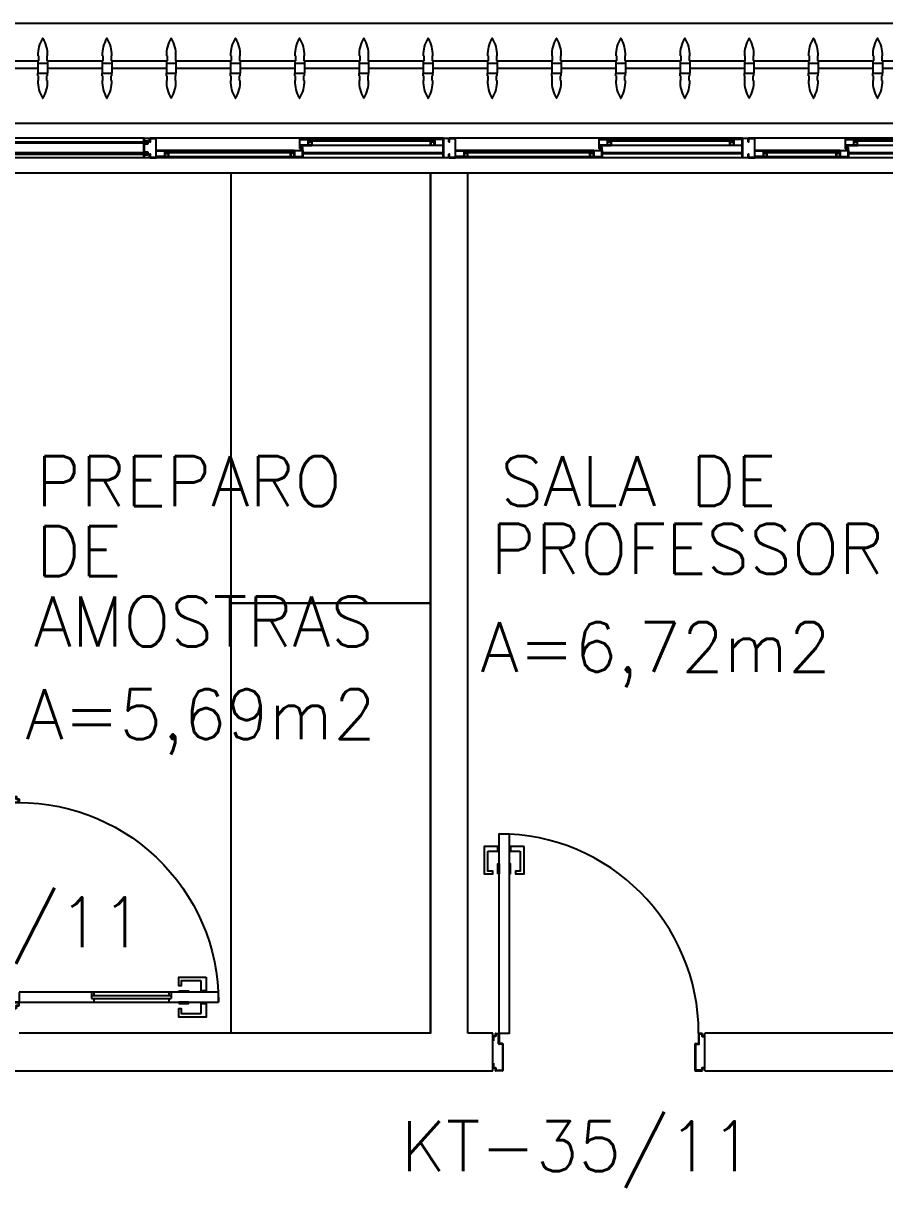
# Model space of a CAD drawing. Header units: millimetres. Extents: x 2128 to 2646, y 1972 to 2207.
# Drawn here: x 2410.128 to 2413.583, y 2138.896 to 2143.565 of the extents above; entities that cross this region are included whole.
import ezdxf

# ---------------------------------------------------------------- set-up
doc = ezdxf.new("R2010")
doc.units = ezdxf.units.MM
for name, color, linetype in [('AR-ALV', 2, 'Continuous'), ('AR-BANCADAS', 1, 'Continuous'), ('AR-BRISES', 1, 'Continuous'), ('AR-ESQ', 1, 'Continuous'), ('AR-PEITORIL', 1, 'Continuous'), ('AR-PORTA', 1, 'Continuous'), ('BC- VISTA', 1, 'Continuous'), ('BR-PAINEL', 1, 'Continuous'), ('BR-SUPORTE', 1, 'Continuous'), ('DT-ESQ-BAGUETE-C', 1, 'Continuous'), ('DT-ESQ-BAGUETE-V', 1, 'Continuous'), ('DT-ESQ-CHAPA DOBRADA-V', 1, 'Continuous'), ('DT-ESQ-MARCO-V', 1, 'Continuous'), ('DT-ESQ-PERFIL CADEIRA-C', 2, 'Continuous'), ('DT-ESQ-PERFIL CADEIRA-V', 2, 'Continuous'), ('DT-ESQ-PERFIL U SIMPLES-C', 2, 'Continuous'), ('DT-ESQ-PERFIL U-C', 2, 'Continuous'), ('DT-ESQ-PERFIL U-V', 1, 'Continuous'), ('DT-ESQ-VIDRO-C', 2, 'Continuous'), ('DT-ESQ-VIDRO-V', 71, 'Continuous'), ('DT-TXTMOD', 1, 'Continuous'), ('ENDEREÇO', 2, 'Continuous'), ('ibio', 2, 'Continuous'), ('maçaneta', 1, 'Continuous'), ('mov', 1, 'Continuous'), ('PM-PERFIL U-C', 2, 'Continuous'), ('PM-VIDRO', 2, 'Continuous'), ('pm1', 2, 'Continuous'), ('pm2', 2, 'Continuous'), ('TEXTO', 2, 'Continuous'), ('Área', 2, 'Continuous')]:
    doc.layers.add(name, color=color, linetype=linetype)
doc.styles.add('S10', font='simplex.shx', dxfattribs={"height": 0.1})
doc.styles.add('UNB-100', font='simplex.shx', dxfattribs={"height": 0.2})
doc.styles.add('UNB1-100', font='simplex.shx', dxfattribs={"height": 0.2})

# ---------------------------------------------------------------- blocks, each defined once
blk = doc.blocks.new('EF35-P')
at = {"layer": 'DT-ESQ-BAGUETE-C', "ltscale": 0.1}
for points in [[(0.4225, -0.08), (0.409, -0.08), (0.409, -0.0785), (0.422, -0.0785, 0.414214), (0.4225, -0.078), (0.4225, -0.067, 0.414214), (0.422, -0.0665), (0.409, -0.0665), (0.409, -0.065), (0.4225, -0.065, -0.414214), (0.424, -0.0665), (0.424, -0.0785, -0.414214)], [(0.7015, -0.08), (0.715, -0.08), (0.715, -0.0785), (0.702, -0.0785, -0.414214), (0.7015, -0.078), (0.7015, -0.067, -0.414214), (0.702, -0.0665), (0.715, -0.0665), (0.715, -0.065), (0.7015, -0.065, 0.414214), (0.7, -0.0665), (0.7, -0.0785, 0.414214)], [(1.41, -0.08), (1.3965, -0.08), (1.3965, -0.0785), (1.4095, -0.0785, 0.414214), (1.41, -0.078), (1.41, -0.067, 0.414214), (1.4095, -0.0665), (1.3965, -0.0665), (1.3965, -0.065), (1.41, -0.065, -0.414214), (1.4115, -0.0665), (1.4115, -0.0785, -0.414214)], [(1.9015, -0.08), (1.915, -0.08), (1.915, -0.0785), (1.902, -0.0785, -0.414214), (1.9015, -0.078), (1.9015, -0.067, -0.414214), (1.902, -0.0665), (1.915, -0.0665), (1.915, -0.065), (1.9015, -0.065, 0.414214), (1.9, -0.0665), (1.9, -0.0785, 0.414214)], [(2.61, -0.08), (2.5965, -0.08), (2.5965, -0.0785), (2.6095, -0.0785, 0.414214), (2.61, -0.078), (2.61, -0.067, 0.414214), (2.6095, -0.0665), (2.5965, -0.0665), (2.5965, -0.065), (2.61, -0.065, -0.414214), (2.6115, -0.0665), (2.6115, -0.0785, -0.414214)], [(3.1015, -0.08), (3.115, -0.08), (3.115, -0.0785), (3.102, -0.0785, -0.414214), (3.1015, -0.078), (3.1015, -0.067, -0.414214), (3.102, -0.0665), (3.115, -0.0665), (3.115, -0.065), (3.1015, -0.065, 0.414214), (3.1, -0.0665), (3.1, -0.0785, 0.414214)], [(0.339, -0.125), (0.3525, -0.125), (0.3525, -0.1235), (0.3395, -0.1235, -0.414214), (0.339, -0.123), (0.339, -0.112, -0.414214), (0.3395, -0.1115), (0.3525, -0.1115), (0.3525, -0.11), (0.339, -0.11, 0.414214), (0.3375, -0.1115), (0.3375, -0.1235, 0.414214)], [(0.8485, -0.125), (0.835, -0.125), (0.835, -0.1235), (0.848, -0.1235, 0.414214), (0.8485, -0.123), (0.8485, -0.112, 0.414214), (0.848, -0.1115), (0.835, -0.1115), (0.835, -0.11), (0.8485, -0.11, -0.414214), (0.85, -0.1115), (0.85, -0.1235, -0.414214)], [(1.3265, -0.125), (1.34, -0.125), (1.34, -0.1235), (1.327, -0.1235, -0.414214), (1.3265, -0.123), (1.3265, -0.112, -0.414214), (1.327, -0.1115), (1.34, -0.1115), (1.34, -0.11), (1.3265, -0.11, 0.414214), (1.325, -0.1115), (1.325, -0.1235, 0.414214)], [(2.0485, -0.125), (2.035, -0.125), (2.035, -0.1235), (2.048, -0.1235, 0.414214), (2.0485, -0.123), (2.0485, -0.112, 0.414214), (2.048, -0.1115), (2.035, -0.1115), (2.035, -0.11), (2.0485, -0.11, -0.414214), (2.05, -0.1115), (2.05, -0.1235, -0.414214)], [(2.5265, -0.125), (2.54, -0.125), (2.54, -0.1235), (2.527, -0.1235, -0.414214), (2.5265, -0.123), (2.5265, -0.112, -0.414214), (2.527, -0.1115), (2.54, -0.1115), (2.54, -0.11), (2.5265, -0.11, 0.414214), (2.525, -0.1115), (2.525, -0.1235, 0.414214)]]:
    blk.add_lwpolyline(points, format="xyb", close=True, dxfattribs=at)
at = {"layer": 'DT-ESQ-BAGUETE-V', "ltscale": 0.1}
for p, q in [((0.4225, -0.065), (0.7015, -0.065)), ((1.41, -0.065), (1.9015, -0.065)), ((2.61, -0.065), (3.1015, -0.065)), ((0.0735, -0.11), (0.339, -0.11)), ((0.8485, -0.11), (1.3265, -0.11)), ((2.0485, -0.11), (2.5265, -0.11))]:
    blk.add_line(p, q, dxfattribs=at)
at = {"layer": 'DT-ESQ-CHAPA DOBRADA-V', "ltscale": 0.1}
for p, q in [((0.025, -0.077), (0.374, -0.077)), ((0.025, -0.08), (0.374, -0.08)), ((0.8, -0.077), (1.3615, -0.077)), ((0.8, -0.08), (1.3615, -0.08)), ((2, -0.077), (2.5615, -0.077)), ((2, -0.08), (2.5615, -0.08))]:
    blk.add_line(p, q, dxfattribs=at)
at = {"layer": 'DT-ESQ-MARCO-V', "ltscale": 0.1}
for p, q in [((3.1985, -0.06), (3.7515, -0.06)), ((3.1985, -0.14), (3.7515, -0.14))]:
    blk.add_line(p, q, dxfattribs=at)
at = {"layer": 'DT-ESQ-PERFIL CADEIRA-C', "ltscale": 0.1}
for p, q in [((0.376, -0.0885), (0.4225, -0.0885)), ((0.75, -0.0885), (0.7015, -0.0885)), ((1.3635, -0.0885), (1.41, -0.0885)), ((1.95, -0.0885), (1.9015, -0.0885)), ((2.5635, -0.0885), (2.61, -0.0885)), ((3.15, -0.0885), (3.1015, -0.0885)), ((0.3855, -0.1335), (0.339, -0.1335)), ((0.8, -0.1335), (0.8485, -0.1335)), ((1.373, -0.1335), (1.3265, -0.1335)), ((2, -0.1335), (2.0485, -0.1335)), ((2.573, -0.1335), (2.5265, -0.1335))]:
    blk.add_line(p, q, dxfattribs=at)
for points in [[(0.4225, -0.087, -1), (0.4225, -0.09), (0.376, -0.09, -0.414214), (0.374, -0.088), (0.374, -0.067, -0.414214), (0.376, -0.065), (0.4075, -0.065, -0.414214), (0.409, -0.0665), (0.409, -0.087)], [(0.409, -0.0885, -0.198913), (0.4079, -0.0881, -0.198913), (0.4075, -0.087), (0.4075, -0.067, 0.414214), (0.407, -0.0665), (0.376, -0.0665, 0.414214), (0.3755, -0.067), (0.3755, -0.088, 0.414214), (0.376, -0.0885)], [(0.7015, -0.09), (0.75, -0.09), (0.75, -0.0885), (0.715, -0.0885, 0.198912), (0.7161, -0.0881, 0.198913), (0.7165, -0.087), (0.7165, -0.067, -0.414214), (0.717, -0.0665), (0.75, -0.0665), (0.75, -0.065), (0.7165, -0.065, 0.414214), (0.715, -0.0665), (0.715, -0.0785), (0.715, -0.08), (0.715, -0.087), (0.7015, -0.087, 1)], [(1.41, -0.087, -1), (1.41, -0.09), (1.3635, -0.09, -0.414214), (1.3615, -0.088), (1.3615, -0.067, -0.414214), (1.3635, -0.065), (1.395, -0.065, -0.414214), (1.3965, -0.0665), (1.3965, -0.087)], [(1.3965, -0.0885, -0.198913), (1.3954, -0.0881, -0.198913), (1.395, -0.087), (1.395, -0.067, 0.414214), (1.3945, -0.0665), (1.3635, -0.0665, 0.414214), (1.363, -0.067), (1.363, -0.088, 0.414214), (1.3635, -0.0885)], [(1.9015, -0.09), (1.95, -0.09), (1.95, -0.0885), (1.915, -0.0885, 0.198912), (1.9161, -0.0881, 0.198913), (1.9165, -0.087), (1.9165, -0.067, -0.414214), (1.917, -0.0665), (1.95, -0.0665), (1.95, -0.065), (1.9165, -0.065, 0.414214), (1.915, -0.0665), (1.915, -0.0785), (1.915, -0.08), (1.915, -0.087), (1.9015, -0.087, 1)], [(2.61, -0.087, -1), (2.61, -0.09), (2.5635, -0.09, -0.414214), (2.5615, -0.088), (2.5615, -0.067, -0.414214), (2.5635, -0.065), (2.595, -0.065, -0.414214), (2.5965, -0.0665), (2.5965, -0.087)], [(2.5965, -0.0885, -0.198913), (2.5954, -0.0881, -0.198913), (2.595, -0.087), (2.595, -0.067, 0.414214), (2.5945, -0.0665), (2.5635, -0.0665, 0.414214), (2.563, -0.067), (2.563, -0.088, 0.414214), (2.5635, -0.0885)], [(3.1015, -0.09), (3.15, -0.09), (3.15, -0.0885), (3.115, -0.0885, 0.198912), (3.1161, -0.0881, 0.198913), (3.1165, -0.087), (3.1165, -0.067, -0.414214), (3.117, -0.0665), (3.15, -0.0665), (3.15, -0.065), (3.1165, -0.065, 0.414214), (3.115, -0.0665), (3.115, -0.0785), (3.115, -0.08), (3.115, -0.087), (3.1015, -0.087, 1)], [(0.339, -0.132, 1), (0.339, -0.135), (0.3855, -0.135, 0.414214), (0.3875, -0.133), (0.3875, -0.112, 0.414214), (0.3855, -0.11), (0.354, -0.11, 0.414214), (0.3525, -0.1115), (0.3525, -0.132)], [(0.3525, -0.1335, 0.198913), (0.3536, -0.1331, 0.198913), (0.354, -0.132), (0.354, -0.112, -0.414214), (0.3545, -0.1115), (0.3855, -0.1115, -0.414214), (0.386, -0.112), (0.386, -0.133, -0.414214), (0.3855, -0.1335)], [(0.8485, -0.135), (0.8, -0.135), (0.8, -0.1335), (0.835, -0.1335, -0.198912), (0.8339, -0.1331, -0.198913), (0.8335, -0.132), (0.8335, -0.112, 0.414214), (0.833, -0.1115), (0.8, -0.1115), (0.8, -0.11), (0.8335, -0.11, -0.414214), (0.835, -0.1115), (0.835, -0.1235), (0.835, -0.125), (0.835, -0.132), (0.8485, -0.132, -1)], [(1.3265, -0.132, 1), (1.3265, -0.135), (1.373, -0.135, 0.414214), (1.375, -0.133), (1.375, -0.112, 0.414214), (1.373, -0.11), (1.3415, -0.11, 0.414214), (1.34, -0.1115), (1.34, -0.132)], [(1.34, -0.1335, 0.198913), (1.3411, -0.1331, 0.198913), (1.3415, -0.132), (1.3415, -0.112, -0.414214), (1.342, -0.1115), (1.373, -0.1115, -0.414214), (1.3735, -0.112), (1.3735, -0.133, -0.414214), (1.373, -0.1335)], [(2.0485, -0.135), (2, -0.135), (2, -0.1335), (2.035, -0.1335, -0.198912), (2.0339, -0.1331, -0.198913), (2.0335, -0.132), (2.0335, -0.112, 0.414214), (2.033, -0.1115), (2, -0.1115), (2, -0.11), (2.0335, -0.11, -0.414214), (2.035, -0.1115), (2.035, -0.1235), (2.035, -0.125), (2.035, -0.132), (2.0485, -0.132, -1)], [(2.5265, -0.132, 1), (2.5265, -0.135), (2.573, -0.135, 0.414214), (2.575, -0.133), (2.575, -0.112, 0.414214), (2.573, -0.11), (2.5415, -0.11, 0.414214), (2.54, -0.1115), (2.54, -0.132)], [(2.54, -0.1335, 0.198913), (2.5411, -0.1331, 0.198913), (2.5415, -0.132), (2.5415, -0.112, -0.414214), (2.542, -0.1115), (2.573, -0.1115, -0.414214), (2.5735, -0.112), (2.5735, -0.133, -0.414214), (2.573, -0.1335)]]:
    blk.add_lwpolyline(points, format="xyb", close=True, dxfattribs=at)
at = {"layer": 'DT-ESQ-PERFIL CADEIRA-V', "ltscale": 0.1}
for p, q in [((0.4075, -0.09), (0.7015, -0.09)), ((1.395, -0.09), (1.9015, -0.09)), ((2.595, -0.09), (3.1015, -0.09)), ((0.0735, -0.135), (0.339, -0.135)), ((0.8485, -0.135), (1.3265, -0.135)), ((2.0485, -0.135), (2.5265, -0.135))]:
    blk.add_line(p, q, dxfattribs=at)
at = {"layer": 'DT-ESQ-PERFIL U SIMPLES-C', "ltscale": 0.1}
for points in [[(0.376, -0.102), (0.384, -0.102), (0.384, -0.1005), (0.376, -0.1005, -0.414214), (0.3755, -0.1), (0.3755, -0.092, -0.414214), (0.376, -0.0915), (0.384, -0.0915), (0.384, -0.09), (0.376, -0.09, 0.414214), (0.374, -0.092), (0.374, -0.1, 0.414214)], [(1.3635, -0.102), (1.3715, -0.102), (1.3715, -0.1005), (1.3635, -0.1005, -0.414214), (1.363, -0.1), (1.363, -0.092, -0.414214), (1.3635, -0.0915), (1.3715, -0.0915), (1.3715, -0.09), (1.3635, -0.09, 0.414214), (1.3615, -0.092), (1.3615, -0.1, 0.414214)], [(2.5635, -0.102), (2.5715, -0.102), (2.5715, -0.1005), (2.5635, -0.1005, -0.414214), (2.563, -0.1), (2.563, -0.092, -0.414214), (2.5635, -0.0915), (2.5715, -0.0915), (2.5715, -0.09), (2.5635, -0.09, 0.414214), (2.5615, -0.092), (2.5615, -0.1, 0.414214)], [(0.3855, -0.098), (0.3775, -0.098), (0.3775, -0.0995), (0.3855, -0.0995, -0.414214), (0.386, -0.1), (0.386, -0.108, -0.414214), (0.3855, -0.1085), (0.3775, -0.1085), (0.3775, -0.11), (0.3855, -0.11, 0.414214), (0.3875, -0.108), (0.3875, -0.1, 0.414214)], [(1.373, -0.098), (1.365, -0.098), (1.365, -0.0995), (1.373, -0.0995, -0.414214), (1.3735, -0.1), (1.3735, -0.108, -0.414214), (1.373, -0.1085), (1.365, -0.1085), (1.365, -0.11), (1.373, -0.11, 0.414214), (1.375, -0.108), (1.375, -0.1, 0.414214)], [(2.573, -0.098), (2.565, -0.098), (2.565, -0.0995), (2.573, -0.0995, -0.414214), (2.5735, -0.1), (2.5735, -0.108, -0.414214), (2.573, -0.1085), (2.565, -0.1085), (2.565, -0.11), (2.573, -0.11, 0.414214), (2.575, -0.108), (2.575, -0.1, 0.414214)]]:
    blk.add_lwpolyline(points, format="xyb", close=True, dxfattribs=at)
at = {"layer": 'DT-ESQ-PERFIL U-C', "ltscale": 0.1}
for points in [[(0.775, -0.0615, 0.414214), (0.7735, -0.06), (0.7515, -0.06, 0.414214), (0.75, -0.0615), (0.75, -0.1385, 0.414214), (0.7515, -0.14), (0.7735, -0.14, 0.414214), (0.775, -0.1385), (0.775, -0.125), (0.7735, -0.125), (0.7735, -0.138, -0.414214), (0.773, -0.1385), (0.752, -0.1385, -0.414214), (0.7515, -0.138), (0.7515, -0.062, -0.414214), (0.752, -0.0615), (0.773, -0.0615, -0.414214), (0.7735, -0.062), (0.7735, -0.075), (0.775, -0.075)], [(0.775, -0.0615, -0.414214), (0.7765, -0.06), (0.7985, -0.06, -0.414214), (0.8, -0.0615), (0.8, -0.1385, -0.414214), (0.7985, -0.14), (0.7765, -0.14, -0.414214), (0.775, -0.1385), (0.775, -0.125), (0.7765, -0.125), (0.7765, -0.138, 0.414214), (0.777, -0.1385), (0.798, -0.1385, 0.414214), (0.7985, -0.138), (0.7985, -0.062, 0.414214), (0.798, -0.0615), (0.777, -0.0615, 0.414214), (0.7765, -0.062), (0.7765, -0.075), (0.775, -0.075)], [(1.975, -0.0615, 0.414214), (1.9735, -0.06), (1.9515, -0.06, 0.414214), (1.95, -0.0615), (1.95, -0.1385, 0.414214), (1.9515, -0.14), (1.9735, -0.14, 0.414214), (1.975, -0.1385), (1.975, -0.125), (1.9735, -0.125), (1.9735, -0.138, -0.414214), (1.973, -0.1385), (1.952, -0.1385, -0.414214), (1.9515, -0.138), (1.9515, -0.062, -0.414214), (1.952, -0.0615), (1.973, -0.0615, -0.414214), (1.9735, -0.062), (1.9735, -0.075), (1.975, -0.075)], [(1.975, -0.0615, -0.414214), (1.9765, -0.06), (1.9985, -0.06, -0.414214), (2, -0.0615), (2, -0.1385, -0.414214), (1.9985, -0.14), (1.9765, -0.14, -0.414214), (1.975, -0.1385), (1.975, -0.125), (1.9765, -0.125), (1.9765, -0.138, 0.414214), (1.977, -0.1385), (1.998, -0.1385, 0.414214), (1.9985, -0.138), (1.9985, -0.062, 0.414214), (1.998, -0.0615), (1.977, -0.0615, 0.414214), (1.9765, -0.062), (1.9765, -0.075), (1.975, -0.075)], [(3.175, -0.0615, 0.414214), (3.1735, -0.06), (3.1515, -0.06, 0.414214), (3.15, -0.0615), (3.15, -0.1385, 0.414214), (3.1515, -0.14), (3.1735, -0.14, 0.414214), (3.175, -0.1385), (3.175, -0.125), (3.1735, -0.125), (3.1735, -0.138, -0.414214), (3.173, -0.1385), (3.152, -0.1385, -0.414214), (3.1515, -0.138), (3.1515, -0.062, -0.414214), (3.152, -0.0615), (3.173, -0.0615, -0.414214), (3.1735, -0.062), (3.1735, -0.075), (3.175, -0.075)], [(3.2, -0.1285), (3.2, -0.1385, -0.414214), (3.1985, -0.14), (3.1765, -0.14, -0.414214), (3.175, -0.1385), (3.175, -0.125), (3.1765, -0.125), (3.1765, -0.138, 0.414214), (3.177, -0.1385), (3.198, -0.1385, 0.414214), (3.1985, -0.138), (3.1985, -0.1285), (3.1855, -0.1285, -0.414214), (3.184, -0.127), (3.184, -0.117, -0.414214), (3.1855, -0.1155), (3.1985, -0.1155), (3.1985, -0.0845), (3.1855, -0.0845, -0.414214), (3.184, -0.083), (3.184, -0.073, -0.414214), (3.1855, -0.0715), (3.1985, -0.0715), (3.1985, -0.062, 0.414214), (3.198, -0.0615), (3.177, -0.0615, 0.414214), (3.1765, -0.062), (3.1765, -0.075), (3.175, -0.075), (3.175, -0.0615, -0.414214), (3.1765, -0.06), (3.1985, -0.06, -0.414214), (3.2, -0.0615), (3.2, -0.0715, -0.414214), (3.1985, -0.073), (3.1855, -0.073), (3.1855, -0.083), (3.1985, -0.083), (3.1985, -0.083, -0.414214), (3.2, -0.0845), (3.2, -0.1155, -0.414214), (3.1985, -0.117), (3.1985, -0.117), (3.1855, -0.117), (3.1855, -0.127), (3.1985, -0.127, -0.414214)]]:
    blk.add_lwpolyline(points, format="xyb", close=True, dxfattribs=at)
at = {"layer": 'DT-ESQ-PERFIL U-V', "ltscale": 0.1}
for p, q in [((0.0235, -0.06), (0.7515, -0.06)), ((0.7985, -0.06), (1.9515, -0.06)), ((1.9985, -0.06), (3.1515, -0.06)), ((0.0235, -0.14), (0.7515, -0.14)), ((0.7985, -0.14), (1.9515, -0.14)), ((1.9985, -0.14), (3.1515, -0.14))]:
    blk.add_line(p, q, dxfattribs=at)
at = {"layer": 'DT-ESQ-VIDRO-C', "ltscale": 0.1}
for points in [[(0.7125, -0.085), (0.7125, -0.082), (0.4115, -0.082), (0.4115, -0.085)], [(1.9125, -0.085), (1.9125, -0.082), (1.399, -0.082), (1.399, -0.085)], [(3.1125, -0.085), (3.1125, -0.082), (2.599, -0.082), (2.599, -0.085)], [(3.7625, -0.081), (3.7625, -0.075), (3.1875, -0.075), (3.1875, -0.081)], [(0.063, -0.13), (0.063, -0.127), (0.3495, -0.127), (0.3495, -0.13)], [(0.838, -0.13), (0.838, -0.127), (1.337, -0.127), (1.337, -0.13)], [(2.038, -0.13), (2.038, -0.127), (2.537, -0.127), (2.537, -0.13)]]:
    blk.add_lwpolyline(points, close=True, dxfattribs=at)
at = {"layer": 'DT-ESQ-VIDRO-V', "ltscale": 0.1}
blk.add_lwpolyline([(3.7625, -0.119), (3.7625, -0.125), (3.1875, -0.125), (3.1875, -0.119)], close=True, dxfattribs=at)
at = {"layer": 'DT-TXTMOD', "ltscale": 0.1, "style": 'S10', "flags": 3}
for tag, p in [('M01', (0.025, -0.28)), ('M02', (0.3253, -0.28)), ('M03', (0.627, -0.28)), ('M04', (0.9288, -0.28)), ('M05', (1.2306, -0.28)), ('M06', (1.5323, -0.28)), ('M07', (1.8341, -0.28)), ('M08', (2.1359, -0.28)), ('M09', (2.4376, -0.28)), ('M10', (2.7394, -0.28)), ('M11', (3.0412, -0.28)), ('M12', (3.3429, -0.28)), ('M13', (3.6447, -0.28)), ('M14', (3.9464, -0.28)), ('M15', (4.2482, -0.28)), ('M16', (4.55, -0.28)), ('M17', (4.8517, -0.28))]:
    blk.add_attdef(tag, p, '', height=0.1, dxfattribs=at)
blk = doc.blocks.new('BR-MODULO8')
at = {"layer": 'BR-PAINEL'}
for p, q in [((-3.6242, 0.27), (-3.6217, 0.27)), ((-3.6242, 0.25), (-3.6242, 0.24)), ((-3.6242, 0.25), (-3.6217, 0.25)), ((-3.6242, 0.24), (-3.5858, 0.24)), ((-3.6242, 0.24), (-3.6242, 0.2)), ((-3.6217, 0.27), (-3.6217, 0.25)), ((-3.5883, 0.27), (-3.5883, 0.25)), ((-3.5858, 0.27), (-3.5883, 0.27)), ((-3.5858, 0.25), (-3.5883, 0.25)), ((-3.5858, 0.25), (-3.5858, 0.24)), ((-3.5858, 0.24), (-3.5858, 0.2)), ((-3.3667, 0.27), (-3.3642, 0.27)), ((-3.3667, 0.25), (-3.3667, 0.24)), ((-3.3667, 0.25), (-3.3642, 0.25)), ((-3.3667, 0.24), (-3.3283, 0.24)), ((-3.3667, 0.24), (-3.3667, 0.2)), ((-3.3642, 0.27), (-3.3642, 0.25)), ((-3.3308, 0.27), (-3.3308, 0.25)), ((-3.3283, 0.27), (-3.3308, 0.27)), ((-3.3283, 0.25), (-3.3308, 0.25)), ((-3.3283, 0.25), (-3.3283, 0.24)), ((-3.3283, 0.24), (-3.3283, 0.2)), ((-3.1092, 0.27), (-3.1067, 0.27)), ((-3.1092, 0.25), (-3.1092, 0.24)), ((-3.1092, 0.25), (-3.1067, 0.25)), ((-3.1092, 0.24), (-3.0708, 0.24)), ((-3.1092, 0.24), (-3.1092, 0.2)), ((-3.1067, 0.27), (-3.1067, 0.25)), ((-3.0733, 0.27), (-3.0733, 0.25)), ((-3.0708, 0.27), (-3.0733, 0.27)), ((-3.0708, 0.25), (-3.0733, 0.25)), ((-3.0708, 0.25), (-3.0708, 0.24)), ((-3.0708, 0.24), (-3.0708, 0.2)), ((-2.8517, 0.27), (-2.8492, 0.27)), ((-2.8517, 0.25), (-2.8517, 0.24)), ((-2.8517, 0.25), (-2.8492, 0.25)), ((-2.8517, 0.24), (-2.8133, 0.24)), ((-2.8517, 0.24), (-2.8517, 0.2)), ((-2.8492, 0.27), (-2.8492, 0.25)), ((-2.8158, 0.27), (-2.8158, 0.25)), ((-2.8133, 0.27), (-2.8158, 0.27)), ((-2.8133, 0.25), (-2.8158, 0.25)), ((-2.8133, 0.25), (-2.8133, 0.24)), ((-2.8133, 0.24), (-2.8133, 0.2)), ((-2.5942, 0.27), (-2.5917, 0.27)), ((-2.5942, 0.25), (-2.5942, 0.24)), ((-2.5942, 0.25), (-2.5917, 0.25)), ((-2.5942, 0.24), (-2.5558, 0.24)), ((-2.5942, 0.24), (-2.5942, 0.2)), ((-2.5917, 0.27), (-2.5917, 0.25)), ((-2.5583, 0.27), (-2.5583, 0.25)), ((-2.5558, 0.27), (-2.5583, 0.27)), ((-2.5558, 0.25), (-2.5583, 0.25)), ((-2.5558, 0.25), (-2.5558, 0.24)), ((-2.5558, 0.24), (-2.5558, 0.2)), ((-2.3367, 0.27), (-2.3342, 0.27)), ((-2.3367, 0.25), (-2.3367, 0.24)), ((-2.3367, 0.25), (-2.3342, 0.25)), ((-2.3367, 0.24), (-2.2983, 0.24)), ((-2.3367, 0.24), (-2.3367, 0.2)), ((-2.3342, 0.27), (-2.3342, 0.25)), ((-2.3008, 0.27), (-2.3008, 0.25)), ((-2.2983, 0.27), (-2.3008, 0.27)), ((-2.2983, 0.25), (-2.3008, 0.25)), ((-2.2983, 0.25), (-2.2983, 0.24)), ((-2.2983, 0.24), (-2.2983, 0.2)), ((-2.0792, 0.27), (-2.0767, 0.27)), ((-2.0792, 0.25), (-2.0792, 0.24)), ((-2.0792, 0.25), (-2.0767, 0.25)), ((-2.0792, 0.24), (-2.0408, 0.24)), ((-2.0792, 0.24), (-2.0792, 0.2)), ((-2.0767, 0.27), (-2.0767, 0.25)), ((-2.0433, 0.27), (-2.0433, 0.25)), ((-2.0408, 0.27), (-2.0433, 0.27)), ((-2.0408, 0.25), (-2.0433, 0.25)), ((-2.0408, 0.25), (-2.0408, 0.24)), ((-2.0408, 0.24), (-2.0408, 0.2)), ((-1.8217, 0.27), (-1.8192, 0.27)), ((-1.8217, 0.25), (-1.8217, 0.24)), ((-1.8217, 0.25), (-1.8192, 0.25)), ((-1.8217, 0.24), (-1.7833, 0.24)), ((-1.8217, 0.24), (-1.8217, 0.2)), ((-1.8192, 0.27), (-1.8192, 0.25)), ((-1.7858, 0.27), (-1.7858, 0.25)), ((-1.7833, 0.27), (-1.7858, 0.27)), ((-1.7833, 0.25), (-1.7858, 0.25)), ((-1.7833, 0.25), (-1.7833, 0.24)), ((-1.7833, 0.24), (-1.7833, 0.2)), ((-1.5642, 0.27), (-1.5617, 0.27)), ((-1.5642, 0.25), (-1.5642, 0.24)), ((-1.5642, 0.25), (-1.5617, 0.25)), ((-1.5642, 0.24), (-1.5258, 0.24)), ((-1.5642, 0.24), (-1.5642, 0.2)), ((-1.5617, 0.27), (-1.5617, 0.25)), ((-1.5283, 0.27), (-1.5283, 0.25)), ((-1.5258, 0.27), (-1.5283, 0.27)), ((-1.5258, 0.25), (-1.5283, 0.25)), ((-1.5258, 0.25), (-1.5258, 0.24)), ((-1.5258, 0.24), (-1.5258, 0.2)), ((-1.3067, 0.27), (-1.3042, 0.27)), ((-1.3067, 0.25), (-1.3067, 0.24)), ((-1.3067, 0.25), (-1.3042, 0.25)), ((-1.3067, 0.24), (-1.2683, 0.24)), ((-1.3067, 0.24), (-1.3067, 0.2)), ((-1.3042, 0.27), (-1.3042, 0.25)), ((-1.2708, 0.27), (-1.2708, 0.25)), ((-1.2683, 0.27), (-1.2708, 0.27)), ((-1.2683, 0.25), (-1.2708, 0.25)), ((-1.2683, 0.25), (-1.2683, 0.24)), ((-1.2683, 0.24), (-1.2683, 0.2)), ((-1.0492, 0.27), (-1.0467, 0.27)), ((-1.0492, 0.25), (-1.0492, 0.24)), ((-1.0492, 0.25), (-1.0467, 0.25)), ((-1.0492, 0.24), (-1.0108, 0.24)), ((-1.0492, 0.24), (-1.0492, 0.2)), ((-1.0467, 0.27), (-1.0467, 0.25)), ((-1.0133, 0.27), (-1.0133, 0.25)), ((-1.0108, 0.27), (-1.0133, 0.27)), ((-1.0108, 0.25), (-1.0133, 0.25)), ((-1.0108, 0.25), (-1.0108, 0.24)), ((-1.0108, 0.24), (-1.0108, 0.2)), ((-0.7917, 0.27), (-0.7892, 0.27)), ((-0.7917, 0.25), (-0.7917, 0.24)), ((-0.7917, 0.25), (-0.7892, 0.25)), ((-0.7917, 0.24), (-0.7533, 0.24)), ((-0.7917, 0.24), (-0.7917, 0.2)), ((-0.7892, 0.27), (-0.7892, 0.25)), ((-0.7558, 0.27), (-0.7558, 0.25)), ((-0.7533, 0.27), (-0.7558, 0.27)), ((-0.7533, 0.25), (-0.7558, 0.25)), ((-0.7533, 0.25), (-0.7533, 0.24)), ((-0.7533, 0.24), (-0.7533, 0.2)), ((-0.5342, 0.27), (-0.5317, 0.27)), ((-0.5342, 0.25), (-0.5317, 0.25)), ((-0.5342, 0.25), (-0.5342, 0.24)), ((-0.5342, 0.24), (-0.5342, 0.2)), ((-0.5342, 0.24), (-0.4958, 0.24)), ((-0.5317, 0.27), (-0.5317, 0.25)), ((-0.4958, 0.27), (-0.4983, 0.27)), ((-0.4983, 0.27), (-0.4983, 0.25)), ((-0.4958, 0.25), (-0.4983, 0.25)), ((-0.4958, 0.25), (-0.4958, 0.24)), ((-0.4958, 0.24), (-0.4958, 0.2)), ((-0.2767, 0.27), (-0.2742, 0.27)), ((-0.2767, 0.25), (-0.2767, 0.24)), ((-0.2767, 0.25), (-0.2742, 0.25)), ((-0.2767, 0.24), (-0.2383, 0.24)), ((-0.2767, 0.24), (-0.2767, 0.2)), ((-0.2742, 0.27), (-0.2742, 0.25)), ((-0.2408, 0.27), (-0.2408, 0.25)), ((-0.2383, 0.27), (-0.2408, 0.27)), ((-0.2383, 0.25), (-0.2408, 0.25)), ((-0.2383, 0.25), (-0.2383, 0.24)), ((-0.2383, 0.24), (-0.2383, 0.2)), ((-3.6242, 0.2), (-3.5858, 0.2)), ((-3.6242, 0.19), (-3.6242, 0.2)), ((-3.6242, 0.19), (-3.6217, 0.19)), ((-3.6217, 0.17), (-3.6217, 0.19)), ((-3.5858, 0.19), (-3.5883, 0.19)), ((-3.5883, 0.17), (-3.5883, 0.19)), ((-3.5858, 0.19), (-3.5858, 0.2)), ((-3.3667, 0.2), (-3.3283, 0.2)), ((-3.3667, 0.19), (-3.3667, 0.2)), ((-3.3667, 0.19), (-3.3642, 0.19)), ((-3.3642, 0.17), (-3.3642, 0.19)), ((-3.3283, 0.19), (-3.3308, 0.19)), ((-3.3308, 0.17), (-3.3308, 0.19)), ((-3.3283, 0.19), (-3.3283, 0.2)), ((-3.1092, 0.2), (-3.0708, 0.2)), ((-3.1092, 0.19), (-3.1092, 0.2)), ((-3.1092, 0.19), (-3.1067, 0.19)), ((-3.1067, 0.17), (-3.1067, 0.19)), ((-3.0708, 0.19), (-3.0733, 0.19)), ((-3.0733, 0.17), (-3.0733, 0.19)), ((-3.0708, 0.19), (-3.0708, 0.2)), ((-2.8517, 0.2), (-2.8133, 0.2)), ((-2.8517, 0.19), (-2.8517, 0.2)), ((-2.8517, 0.19), (-2.8492, 0.19)), ((-2.8492, 0.17), (-2.8492, 0.19)), ((-2.8133, 0.19), (-2.8158, 0.19)), ((-2.8158, 0.17), (-2.8158, 0.19)), ((-2.8133, 0.19), (-2.8133, 0.2)), ((-2.5942, 0.2), (-2.5558, 0.2)), ((-2.5942, 0.19), (-2.5942, 0.2)), ((-2.5942, 0.19), (-2.5917, 0.19)), ((-2.5917, 0.17), (-2.5917, 0.19)), ((-2.5558, 0.19), (-2.5583, 0.19)), ((-2.5583, 0.17), (-2.5583, 0.19)), ((-2.5558, 0.19), (-2.5558, 0.2)), ((-2.3367, 0.2), (-2.2983, 0.2)), ((-2.3367, 0.19), (-2.3367, 0.2)), ((-2.3367, 0.19), (-2.3342, 0.19)), ((-2.3342, 0.17), (-2.3342, 0.19)), ((-2.2983, 0.19), (-2.3008, 0.19)), ((-2.3008, 0.17), (-2.3008, 0.19)), ((-2.2983, 0.19), (-2.2983, 0.2)), ((-2.0792, 0.2), (-2.0408, 0.2)), ((-2.0792, 0.19), (-2.0792, 0.2)), ((-2.0792, 0.19), (-2.0767, 0.19)), ((-2.0767, 0.17), (-2.0767, 0.19)), ((-2.0408, 0.19), (-2.0433, 0.19)), ((-2.0433, 0.17), (-2.0433, 0.19)), ((-2.0408, 0.19), (-2.0408, 0.2)), ((-1.8217, 0.2), (-1.7833, 0.2)), ((-1.8217, 0.19), (-1.8217, 0.2)), ((-1.8217, 0.19), (-1.8192, 0.19)), ((-1.8192, 0.17), (-1.8192, 0.19)), ((-1.7833, 0.19), (-1.7858, 0.19)), ((-1.7858, 0.17), (-1.7858, 0.19)), ((-1.7833, 0.19), (-1.7833, 0.2)), ((-1.5642, 0.2), (-1.5258, 0.2)), ((-1.5642, 0.19), (-1.5642, 0.2)), ((-1.5642, 0.19), (-1.5617, 0.19)), ((-1.5617, 0.17), (-1.5617, 0.19)), ((-1.5258, 0.19), (-1.5283, 0.19)), ((-1.5283, 0.17), (-1.5283, 0.19)), ((-1.5258, 0.19), (-1.5258, 0.2)), ((-1.3067, 0.2), (-1.2683, 0.2)), ((-1.3067, 0.19), (-1.3067, 0.2)), ((-1.3067, 0.19), (-1.3042, 0.19)), ((-1.3042, 0.17), (-1.3042, 0.19)), ((-1.2683, 0.19), (-1.2708, 0.19)), ((-1.2708, 0.17), (-1.2708, 0.19)), ((-1.2683, 0.19), (-1.2683, 0.2)), ((-1.0492, 0.2), (-1.0108, 0.2)), ((-1.0492, 0.19), (-1.0492, 0.2)), ((-1.0492, 0.19), (-1.0467, 0.19)), ((-1.0467, 0.17), (-1.0467, 0.19)), ((-1.0108, 0.19), (-1.0133, 0.19)), ((-1.0133, 0.17), (-1.0133, 0.19)), ((-1.0108, 0.19), (-1.0108, 0.2)), ((-0.7917, 0.2), (-0.7533, 0.2)), ((-0.7917, 0.19), (-0.7917, 0.2)), ((-0.7917, 0.19), (-0.7892, 0.19)), ((-0.7892, 0.17), (-0.7892, 0.19)), ((-0.7533, 0.19), (-0.7558, 0.19)), ((-0.7558, 0.17), (-0.7558, 0.19)), ((-0.7533, 0.19), (-0.7533, 0.2)), ((-0.5342, 0.19), (-0.5342, 0.2)), ((-0.5342, 0.2), (-0.4958, 0.2)), ((-0.5342, 0.19), (-0.5317, 0.19)), ((-0.5317, 0.17), (-0.5317, 0.19)), ((-0.4983, 0.17), (-0.4983, 0.19)), ((-0.4958, 0.19), (-0.4983, 0.19)), ((-0.4958, 0.19), (-0.4958, 0.2)), ((-0.2767, 0.2), (-0.2383, 0.2)), ((-0.2767, 0.19), (-0.2767, 0.2)), ((-0.2767, 0.19), (-0.2742, 0.19)), ((-0.2742, 0.17), (-0.2742, 0.19)), ((-0.2383, 0.19), (-0.2408, 0.19)), ((-0.2408, 0.17), (-0.2408, 0.19)), ((-0.2383, 0.19), (-0.2383, 0.2)), ((-3.6242, 0.17), (-3.6217, 0.17)), ((-3.5858, 0.17), (-3.5883, 0.17)), ((-3.3667, 0.17), (-3.3642, 0.17)), ((-3.3283, 0.17), (-3.3308, 0.17)), ((-3.1092, 0.17), (-3.1067, 0.17)), ((-3.0708, 0.17), (-3.0733, 0.17)), ((-2.8517, 0.17), (-2.8492, 0.17)), ((-2.8133, 0.17), (-2.8158, 0.17)), ((-2.5942, 0.17), (-2.5917, 0.17)), ((-2.5558, 0.17), (-2.5583, 0.17)), ((-2.3367, 0.17), (-2.3342, 0.17)), ((-2.2983, 0.17), (-2.3008, 0.17)), ((-2.0792, 0.17), (-2.0767, 0.17)), ((-2.0408, 0.17), (-2.0433, 0.17)), ((-1.8217, 0.17), (-1.8192, 0.17)), ((-1.7833, 0.17), (-1.7858, 0.17)), ((-1.5642, 0.17), (-1.5617, 0.17)), ((-1.5258, 0.17), (-1.5283, 0.17)), ((-1.3067, 0.17), (-1.3042, 0.17)), ((-1.2683, 0.17), (-1.2708, 0.17)), ((-1.0492, 0.17), (-1.0467, 0.17)), ((-1.0108, 0.17), (-1.0133, 0.17)), ((-0.7917, 0.17), (-0.7892, 0.17)), ((-0.7533, 0.17), (-0.7558, 0.17)), ((-0.5342, 0.17), (-0.5317, 0.17)), ((-0.4958, 0.17), (-0.4983, 0.17)), ((-0.2767, 0.17), (-0.2742, 0.17)), ((-0.2383, 0.17), (-0.2408, 0.17))]:
    blk.add_line(p, q, dxfattribs=at)
for centre, radius, start, end in [((-3.4992, 0.2739), 0.1251, 148.4721, 181.772), ((-3.605, 0.3387), 0.001, 37.1012, 142.8988), ((-3.7108, 0.2739), 0.1251, 358.228, 31.5279), ((-3.2417, 0.2739), 0.1251, 148.4721, 181.772), ((-3.3475, 0.3387), 0.001, 37.1012, 142.8988), ((-3.4533, 0.2739), 0.1251, 358.228, 31.5279), ((-2.9842, 0.2739), 0.1251, 148.4721, 181.772), ((-3.09, 0.3387), 0.001, 37.1012, 142.8988), ((-3.1958, 0.2739), 0.1251, 358.228, 31.5279), ((-2.7267, 0.2739), 0.1251, 148.4721, 181.772), ((-2.8325, 0.3387), 0.001, 37.1012, 142.8988), ((-2.9383, 0.2739), 0.1251, 358.228, 31.5279), ((-2.4692, 0.2739), 0.1251, 148.4721, 181.772), ((-2.575, 0.3387), 0.001, 37.1012, 142.8988), ((-2.6808, 0.2739), 0.1251, 358.228, 31.5279), ((-2.2117, 0.2739), 0.1251, 148.4721, 181.772), ((-2.3175, 0.3387), 0.001, 37.1012, 142.8988), ((-2.4233, 0.2739), 0.1251, 358.228, 31.5279), ((-1.9542, 0.2739), 0.1251, 148.4721, 181.772), ((-2.06, 0.3387), 0.001, 37.1012, 142.8988), ((-2.1658, 0.2739), 0.1251, 358.228, 31.5279), ((-1.6967, 0.2739), 0.1251, 148.4721, 181.772), ((-1.8025, 0.3387), 0.001, 37.1012, 142.8988), ((-1.9083, 0.2739), 0.1251, 358.228, 31.5279), ((-1.4392, 0.2739), 0.1251, 148.4721, 181.772), ((-1.545, 0.3387), 0.001, 37.1012, 142.8988), ((-1.6508, 0.2739), 0.1251, 358.228, 31.5279), ((-1.1817, 0.2739), 0.1251, 148.4721, 181.772), ((-1.2875, 0.3387), 0.001, 37.1012, 142.8988), ((-1.3933, 0.2739), 0.1251, 358.228, 31.5279), ((-0.9242, 0.2739), 0.1251, 148.4721, 181.772), ((-1.03, 0.3387), 0.001, 37.1012, 142.8988), ((-1.1358, 0.2739), 0.1251, 358.228, 31.5279), ((-0.6667, 0.2739), 0.1251, 148.4721, 181.772), ((-0.7725, 0.3387), 0.001, 37.1012, 142.8988), ((-0.8783, 0.2739), 0.1251, 358.228, 31.5279), ((-0.4092, 0.2739), 0.1251, 148.4721, 181.772), ((-0.515, 0.3387), 0.001, 37.1012, 142.8988), ((-0.6208, 0.2739), 0.1251, 358.228, 31.5279), ((-0.1517, 0.2739), 0.1251, 148.4721, 181.772), ((-0.2575, 0.3387), 0.001, 37.1012, 142.8988), ((-0.3633, 0.2739), 0.1251, 358.228, 31.5279), ((-3.4992, 0.1661), 0.1251, 178.228, 211.5279), ((-3.7108, 0.1661), 0.1251, 328.4721, 1.772), ((-3.2417, 0.1661), 0.1251, 178.228, 211.5279), ((-3.4533, 0.1661), 0.1251, 328.4721, 1.772), ((-2.9842, 0.1661), 0.1251, 178.228, 211.5279), ((-3.1958, 0.1661), 0.1251, 328.4721, 1.772), ((-2.7267, 0.1661), 0.1251, 178.228, 211.5279), ((-2.9383, 0.1661), 0.1251, 328.4721, 1.772), ((-2.4692, 0.1661), 0.1251, 178.228, 211.5279), ((-2.6808, 0.1661), 0.1251, 328.4721, 1.772), ((-2.2117, 0.1661), 0.1251, 178.228, 211.5279), ((-2.4233, 0.1661), 0.1251, 328.4721, 1.772), ((-1.9542, 0.1661), 0.1251, 178.228, 211.5279), ((-2.1658, 0.1661), 0.1251, 328.4721, 1.772), ((-1.6967, 0.1661), 0.1251, 178.228, 211.5279), ((-1.9083, 0.1661), 0.1251, 328.4721, 1.772), ((-1.4392, 0.1661), 0.1251, 178.228, 211.5279), ((-1.6508, 0.1661), 0.1251, 328.4721, 1.772), ((-1.1817, 0.1661), 0.1251, 178.228, 211.5279), ((-1.3933, 0.1661), 0.1251, 328.4721, 1.772), ((-0.9242, 0.1661), 0.1251, 178.228, 211.5279), ((-1.1358, 0.1661), 0.1251, 328.4721, 1.772), ((-0.6667, 0.1661), 0.1251, 178.228, 211.5279), ((-0.8783, 0.1661), 0.1251, 328.4721, 1.772), ((-0.4092, 0.1661), 0.1251, 178.228, 211.5279), ((-0.6208, 0.1661), 0.1251, 328.4721, 1.772), ((-0.1517, 0.1661), 0.1251, 178.228, 211.5279), ((-0.3633, 0.1661), 0.1251, 328.4721, 1.772), ((-3.605, 0.1013), 0.001, 217.1012, 322.8988), ((-3.3475, 0.1013), 0.001, 217.1012, 322.8988), ((-3.09, 0.1013), 0.001, 217.1012, 322.8988), ((-2.8325, 0.1013), 0.001, 217.1012, 322.8988), ((-2.575, 0.1013), 0.001, 217.1012, 322.8988), ((-2.3175, 0.1013), 0.001, 217.1012, 322.8988), ((-2.06, 0.1013), 0.001, 217.1012, 322.8988), ((-1.8025, 0.1013), 0.001, 217.1012, 322.8988), ((-1.545, 0.1013), 0.001, 217.1012, 322.8988), ((-1.2875, 0.1013), 0.001, 217.1012, 322.8988), ((-1.03, 0.1013), 0.001, 217.1012, 322.8988), ((-0.7725, 0.1013), 0.001, 217.1012, 322.8988), ((-0.515, 0.1013), 0.001, 217.1012, 322.8988), ((-0.2575, 0.1013), 0.001, 217.1012, 322.8988)]:
    blk.add_arc(centre, radius, start, end, dxfattribs=at)
at = {"layer": 'BR-SUPORTE'}
for p, q in [((-3.8433, 0.25), (-3.6217, 0.25)), ((-3.5858, 0.25), (-3.3642, 0.25)), ((-3.3283, 0.25), (-3.1067, 0.25)), ((-3.0708, 0.25), (-2.8492, 0.25)), ((-2.8133, 0.25), (-2.5917, 0.25)), ((-2.5558, 0.25), (-2.3342, 0.25)), ((-2.2983, 0.25), (-2.0767, 0.25)), ((-2.0408, 0.25), (-1.8192, 0.25)), ((-1.7833, 0.25), (-1.5617, 0.25)), ((-1.5258, 0.25), (-1.3042, 0.25)), ((-1.2683, 0.25), (-1.0467, 0.25)), ((-1.0108, 0.25), (-0.7892, 0.25)), ((-0.7533, 0.25), (-0.5317, 0.25)), ((-0.4958, 0.25), (-0.2742, 0.25)), ((-0.2383, 0.25), (0, 0.25)), ((-3.8433, 0.22), (-3.6242, 0.22)), ((-3.5858, 0.22), (-3.3667, 0.22)), ((-3.3283, 0.22), (-3.1092, 0.22)), ((-3.0708, 0.22), (-2.8517, 0.22)), ((-2.8133, 0.22), (-2.5942, 0.22)), ((-2.5558, 0.22), (-2.3367, 0.22)), ((-2.2983, 0.22), (-2.0792, 0.22)), ((-2.0408, 0.22), (-1.8217, 0.22)), ((-1.7833, 0.22), (-1.5642, 0.22)), ((-1.5258, 0.22), (-1.3067, 0.22)), ((-1.2683, 0.22), (-1.0492, 0.22)), ((-1.0108, 0.22), (-0.7917, 0.22)), ((-0.7533, 0.22), (-0.5342, 0.22)), ((-0.4958, 0.22), (-0.2767, 0.22)), ((-0.2383, 0.22), (0, 0.22))]:
    blk.add_line(p, q, dxfattribs=at)
blk = doc.blocks.new('PM3V')
at = {"layer": 'maçaneta'}
for points in [[(0.02, 0.9), (-0.035, 0.9), (-0.035, 0.79), (0, 0.79), (0, 0.8), (-0.02, 0.8), (-0.02, 0.8785, -0.414214), (-0.0185, 0.88), (0.02, 0.88)], [(0.125, 0.9), (0.07, 0.9), (0.07, 0.88), (0.1085, 0.88, -0.414214), (0.11, 0.8785), (0.11, 0.8), (0.09, 0.8), (0.09, 0.79), (0.125, 0.79)]]:
    blk.add_lwpolyline(points, format="xyb", close=True, dxfattribs=at)
for points in [[(0.02, 0.79), (0.02, 0.83), (0.025, 0.83), (0.025, 0.79)], [(0.07, 0.79), (0.07, 0.83), (0.065, 0.83), (0.065, 0.79)]]:
    blk.add_lwpolyline(points, close=True, dxfattribs=at)
at = {"layer": 'mov'}
blk.add_arc((0.025, 0.15), 0.8, 356.8472, 90, dxfattribs=at)
at = {"layer": 'PM-PERFIL U-C'}
for p, q in [((0.01, 0.14), (0.01, 0.1485)), ((0.0115, 0.15), (0.0235, 0.15)), ((0.012, 0.148), (0.012, 0.1395)), ((0.023, 0.148), (0.012, 0.148)), ((0.023, 0.1085), (0.023, 0.148)), ((0.025, 0.1485), (0.025, 0.109)), ((0.825, 0.1485), (0.825, 0.109)), ((0.8385, 0.15), (0.8265, 0.15)), ((0.827, 0.148), (0.838, 0.148)), ((0.827, 0.1085), (0.827, 0.148)), ((0.838, 0.148), (0.838, 0.1395)), ((0.84, 0.14), (0.84, 0.1485)), ((0, 0.12), (0, 0.1385)), ((0.002, 0.12), (0, 0.12)), ((0.0015, 0.14), (0.01, 0.14)), ((0.002, 0.138), (0.002, 0.12)), ((0.0105, 0.138), (0.002, 0.138)), ((0.038, 0.107), (0.0245, 0.107)), ((0.0385, 0.109), (0.025, 0.109)), ((0.038, 0.107), (0.038, 0.002)), ((0.04, 0.1075), (0.04, 0.0015)), ((0.81, 0.1075), (0.81, 0.0015)), ((0.8115, 0.109), (0.825, 0.109)), ((0.812, 0.107), (0.8255, 0.107)), ((0.812, 0.107), (0.812, 0.002)), ((0.8395, 0.138), (0.848, 0.138)), ((0.8485, 0.14), (0.84, 0.14)), ((0.848, 0.138), (0.848, 0.12)), ((0.848, 0.12), (0.85, 0.12)), ((0.85, 0.12), (0.85, 0.1385)), ((0, 0.03), (0.002, 0.03)), ((0, 0.0115), (0, 0.03)), ((0.01, 0.01), (0.0015, 0.01)), ((0.002, 0.03), (0.002, 0.012)), ((0.002, 0.012), (0.0105, 0.012)), ((0.01, 0.0015), (0.01, 0.01)), ((0.0385, 0), (0.0115, 0)), ((0.012, 0.0105), (0.012, 0.002)), ((0.012, 0.002), (0.038, 0.002)), ((0.8115, 0), (0.8385, 0)), ((0.838, 0.002), (0.812, 0.002)), ((0.838, 0.0105), (0.838, 0.002)), ((0.848, 0.012), (0.8395, 0.012)), ((0.84, 0.0015), (0.84, 0.01)), ((0.84, 0.01), (0.8485, 0.01)), ((0.85, 0.03), (0.848, 0.03)), ((0.848, 0.03), (0.848, 0.012)), ((0.85, 0.0115), (0.85, 0.03))]:
    blk.add_line(p, q, dxfattribs=at)
for centre, start, end in [((0.0115, 0.1485), 90, 180), ((0.0235, 0.1485), 360, 90), ((0.8265, 0.1485), 90, 180), ((0.8385, 0.1485), 0, 90), ((0.0015, 0.1385), 90, 180), ((0.0105, 0.1395), 270, 0), ((0.0245, 0.1085), 180, 270), ((0.0385, 0.1075), 0, 90), ((0.8115, 0.1075), 90, 180), ((0.8255, 0.1085), 270, 0), ((0.8395, 0.1395), 180, 270), ((0.8485, 0.1385), 0, 90), ((0.0015, 0.0115), 180, 270), ((0.0115, 0.0015), 180, 270), ((0.0105, 0.0105), 0, 90), ((0.0385, 0.0015), 269.9386, 0), ((0.8115, 0.0015), 180, 270.0614), ((0.8395, 0.0105), 90, 180), ((0.8385, 0.0015), 270, 0), ((0.8485, 0.0115), 270, 0)]:
    blk.add_arc(centre, 0.0015, start, end, dxfattribs=at)
at = {"layer": 'PM-VIDRO', "color": 1}
for p, q in [((0.04, 0.45), (0.04, 0.75)), ((0.05, 0.75), (0.05, 0.45))]:
    blk.add_line(p, q, dxfattribs=at)
at = {"layer": 'pm1'}
for p, q in [((0.025, 0.95), (0.065, 0.95)), ((0.025, 0.75), (0.025, 0.95)), ((0.065, 0.95), (0.065, 0.76)), ((0.04, 0.75), (0.025, 0.75)), ((0.065, 0.76), (0.04, 0.76)), ((0.04, 0.75), (0.04, 0.76)), ((0.05, 0.76), (0.05, 0.75)), ((0.065, 0.75), (0.05, 0.75)), ((0.065, 0.76), (0.065, 0.75)), ((0.025, 0.15), (0.025, 0.45)), ((0.04, 0.45), (0.025, 0.45)), ((0.04, 0.44), (0.04, 0.45)), ((0.065, 0.44), (0.04, 0.44)), ((0.065, 0.45), (0.05, 0.45)), ((0.05, 0.45), (0.05, 0.44)), ((0.065, 0.45), (0.065, 0.44)), ((0.065, 0.44), (0.065, 0.15)), ((0.065, 0.15), (0.025, 0.15))]:
    blk.add_line(p, q, dxfattribs=at)
at = {"layer": 'pm2'}
for p, q in [((0.025, 0.45), (0.025, 0.75)), ((0.065, 0.75), (0.065, 0.45)), ((0.025, 0.15), (0.025, 0.109)), ((0.025, 0.109), (0.035, 0.109)), ((0.8252, 0.109), (0.8152, 0.109)), ((0.8152, 0), (0.8402, 0)), ((0.8402, 0.01), (0.8502, 0.01)), ((0.8402, 0), (0.8402, 0.01))]:
    blk.add_line(p, q, dxfattribs=at)
blk = doc.blocks.new('PM3')
at = {"layer": 'maçaneta'}
for points in [[(0.02, 0.825), (-0.035, 0.825), (-0.035, 0.715), (0, 0.715), (0, 0.725), (-0.02, 0.725), (-0.02, 0.8035, -0.414214), (-0.0185, 0.805), (0.02, 0.805)], [(0.125, 0.825), (0.07, 0.825), (0.07, 0.805), (0.1085, 0.805, -0.414214), (0.11, 0.8035), (0.11, 0.725), (0.09, 0.725), (0.09, 0.715), (0.125, 0.715)]]:
    blk.add_lwpolyline(points, format="xyb", close=True, dxfattribs=at)
for points in [[(0.02, 0.715), (0.02, 0.755), (0.025, 0.755), (0.025, 0.715)], [(0.07, 0.715), (0.07, 0.755), (0.065, 0.755), (0.065, 0.715)]]:
    blk.add_lwpolyline(points, close=True, dxfattribs=at)
at = {"layer": 'mov'}
blk.add_arc((0.025, 0.075), 0.8, 0, 90, dxfattribs=at)
at = {"layer": 'PM-PERFIL U-C'}
for p, q in [((0, 0.045), (0, 0.0635)), ((0.0015, 0.065), (0.01, 0.065)), ((0.002, 0.063), (0.002, 0.045)), ((0.0105, 0.063), (0.002, 0.063)), ((0.01, 0.065), (0.01, 0.0735)), ((0.0115, 0.075), (0.0235, 0.075)), ((0.012, 0.073), (0.012, 0.0645)), ((0.023, 0.073), (0.012, 0.073)), ((0.023, 0.0335), (0.023, 0.073)), ((0.025, 0.0735), (0.025, 0.034)), ((0.825, 0.0735), (0.825, 0.034)), ((0.8385, 0.075), (0.8265, 0.075)), ((0.827, 0.073), (0.838, 0.073)), ((0.827, 0.0335), (0.827, 0.073)), ((0.838, 0.073), (0.838, 0.0645)), ((0.8395, 0.063), (0.848, 0.063)), ((0.84, 0.065), (0.84, 0.0735)), ((0.8485, 0.065), (0.84, 0.065)), ((0.848, 0.063), (0.848, 0.045)), ((0.85, 0.045), (0.85, 0.0635)), ((0.002, 0.045), (0, 0.045)), ((0.038, 0.032), (0.0245, 0.032)), ((0.0385, 0.034), (0.025, 0.034)), ((0.038, 0.032), (0.038, -0.073)), ((0.04, 0.0325), (0.04, -0.0735)), ((0.81, 0.0325), (0.81, -0.0735)), ((0.8115, 0.034), (0.825, 0.034)), ((0.812, 0.032), (0.8255, 0.032)), ((0.812, 0.032), (0.812, -0.073)), ((0.848, 0.045), (0.85, 0.045)), ((0, -0.045), (0.002, -0.045)), ((0, -0.0635), (0, -0.045)), ((0.002, -0.045), (0.002, -0.063)), ((0.85, -0.045), (0.848, -0.045)), ((0.848, -0.045), (0.848, -0.063)), ((0.85, -0.0635), (0.85, -0.045)), ((0.01, -0.065), (0.0015, -0.065)), ((0.002, -0.063), (0.0105, -0.063)), ((0.01, -0.0735), (0.01, -0.065)), ((0.0385, -0.075), (0.0115, -0.075)), ((0.012, -0.0645), (0.012, -0.073)), ((0.012, -0.073), (0.038, -0.073)), ((0.8115, -0.075), (0.8385, -0.075)), ((0.838, -0.073), (0.812, -0.073)), ((0.838, -0.0645), (0.838, -0.073)), ((0.848, -0.063), (0.8395, -0.063)), ((0.84, -0.0735), (0.84, -0.065)), ((0.84, -0.065), (0.8485, -0.065))]:
    blk.add_line(p, q, dxfattribs=at)
for centre, start, end in [((0.0015, 0.0635), 90, 180), ((0.0115, 0.0735), 90, 180), ((0.0105, 0.0645), 270, 0), ((0.0235, 0.0735), 360, 90), ((0.8265, 0.0735), 90, 180), ((0.8395, 0.0645), 180, 270), ((0.8385, 0.0735), 0, 90), ((0.8485, 0.0635), 0, 90), ((0.0245, 0.0335), 180, 270), ((0.0385, 0.0325), 0, 90), ((0.8115, 0.0325), 90, 180), ((0.8255, 0.0335), 270, 0), ((0.0015, -0.0635), 180, 270), ((0.0115, -0.0735), 180, 270), ((0.0105, -0.0645), 0, 90), ((0.0385, -0.0735), 269.9386, 0), ((0.8115, -0.0735), 180, 270.0614), ((0.8395, -0.0645), 90, 180), ((0.8385, -0.0735), 270, 0), ((0.8485, -0.0635), 270, 0)]:
    blk.add_arc(centre, 0.0015, start, end, dxfattribs=at)
at = {"layer": 'pm1'}
blk.add_lwpolyline([(0.065, 0.875), (0.065, 0.075), (0.025, 0.075), (0.025, 0.875)], close=True, dxfattribs=at)
blk = doc.blocks.new('BCP15')
at = {"layer": 'BC- VISTA'}
blk.add_lwpolyline([(0.8, 0), (0.8, -1.725), (0, -1.725), (0, 0)], close=True, dxfattribs=at)

msp = doc.modelspace()

# ---------------------------------------------------------------- linework, layer by layer
at = {"layer": 'AR-ALV'}
for p, q in [((2411.7615, 2139.5151), (2411.7615, 2142.9651)), ((2411.7615, 2142.9651), (2411.9115, 2142.9651)), ((2411.9115, 2139.5154), (2411.9115, 2142.9651)), ((2411.7615, 2139.5154), (2410.1115, 2139.5154)), ((2412.0115, 2139.5154), (2411.9115, 2139.5154)), ((2412.0115, 2139.3654), (2412.0115, 2139.5154)), ((2413.8615, 2139.5154), (2412.8615, 2139.5154)), ((2412.8615, 2139.3654), (2412.8615, 2139.5154)), ((2407.4616, 2139.3654), (2412.0115, 2139.3654)), ((2412.8615, 2139.3654), (2415.6115, 2139.3654))]:
    msp.add_line(p, q, dxfattribs=at)
at = {"layer": 'AR-PEITORIL'}
for p, q in [((2408.6615, 2143.1651), (2413.8115, 2143.1651)), ((2408.6615, 2142.9651), (2413.8115, 2142.9651))]:
    msp.add_line(p, q, dxfattribs=at)
at = {"layer": 'ibio'}
msp.add_line((2371.8115, 2143.5651), (2438.6615, 2143.5651), dxfattribs=at)

# ---------------------------------------------------------------- block references
at = {"layer": 'AR-BANCADAS'}
for p in [(2410.9615, 2142.9651), (2410.9615, 2141.2404)]:
    msp.add_blockref('BCP15', p, dxfattribs=at)
at = {"layer": 'AR-BRISES'}
msp.add_blockref('BR-MODULO8', (2413.8115, 2143.1651), dxfattribs=at)
at = {"layer": 'AR-ESQ', "rotation": 180}
msp.add_blockref('EF35-P', (2413.8115, 2142.9651), dxfattribs=at)
at = {"layer": 'AR-PORTA', "xscale": -1, "rotation": 270}
msp.add_blockref('PM3V', (2409.9615, 2139.6154), dxfattribs=at)
at = {"layer": 'AR-PORTA'}
msp.add_blockref('PM3', (2412.0115, 2139.4401), dxfattribs=at)

# ---------------------------------------------------------------- texts
at = {"layer": 'ENDEREÇO', "style": 'UNB1-100'}
for s, p in [('KT-33/11', (2409.1988, 2139.8612)), ('KT-35/11', (2411.6434, 2138.963))]:
    msp.add_text(s, height=0.2, dxfattribs=at).set_placement(p)
at = {"layer": 'TEXTO', "style": 'UNB-100'}
for s, p in [('PREPARO', (2410.1786, 2141.6291)), ('SALA DE', (2412.0417, 2141.6298)), ('DE', (2410.1786, 2141.3487)), ('PROFESSOR', (2412.0023, 2141.3577)), ('AMOSTRAS', (2410.1698, 2141.0668))]:
    msp.add_text(s, height=0.2, dxfattribs=at).set_placement(p)
at = {"layer": 'Área', "style": 'UNB-100'}
for s, p in [('A=6,72m2', (2411.9612, 2140.9642)), ('A=5,69m2', (2410.1368, 2140.6949))]:
    msp.add_text(s, height=0.2, dxfattribs=at).set_placement(p)

doc.saveas('drawing.dxf')
